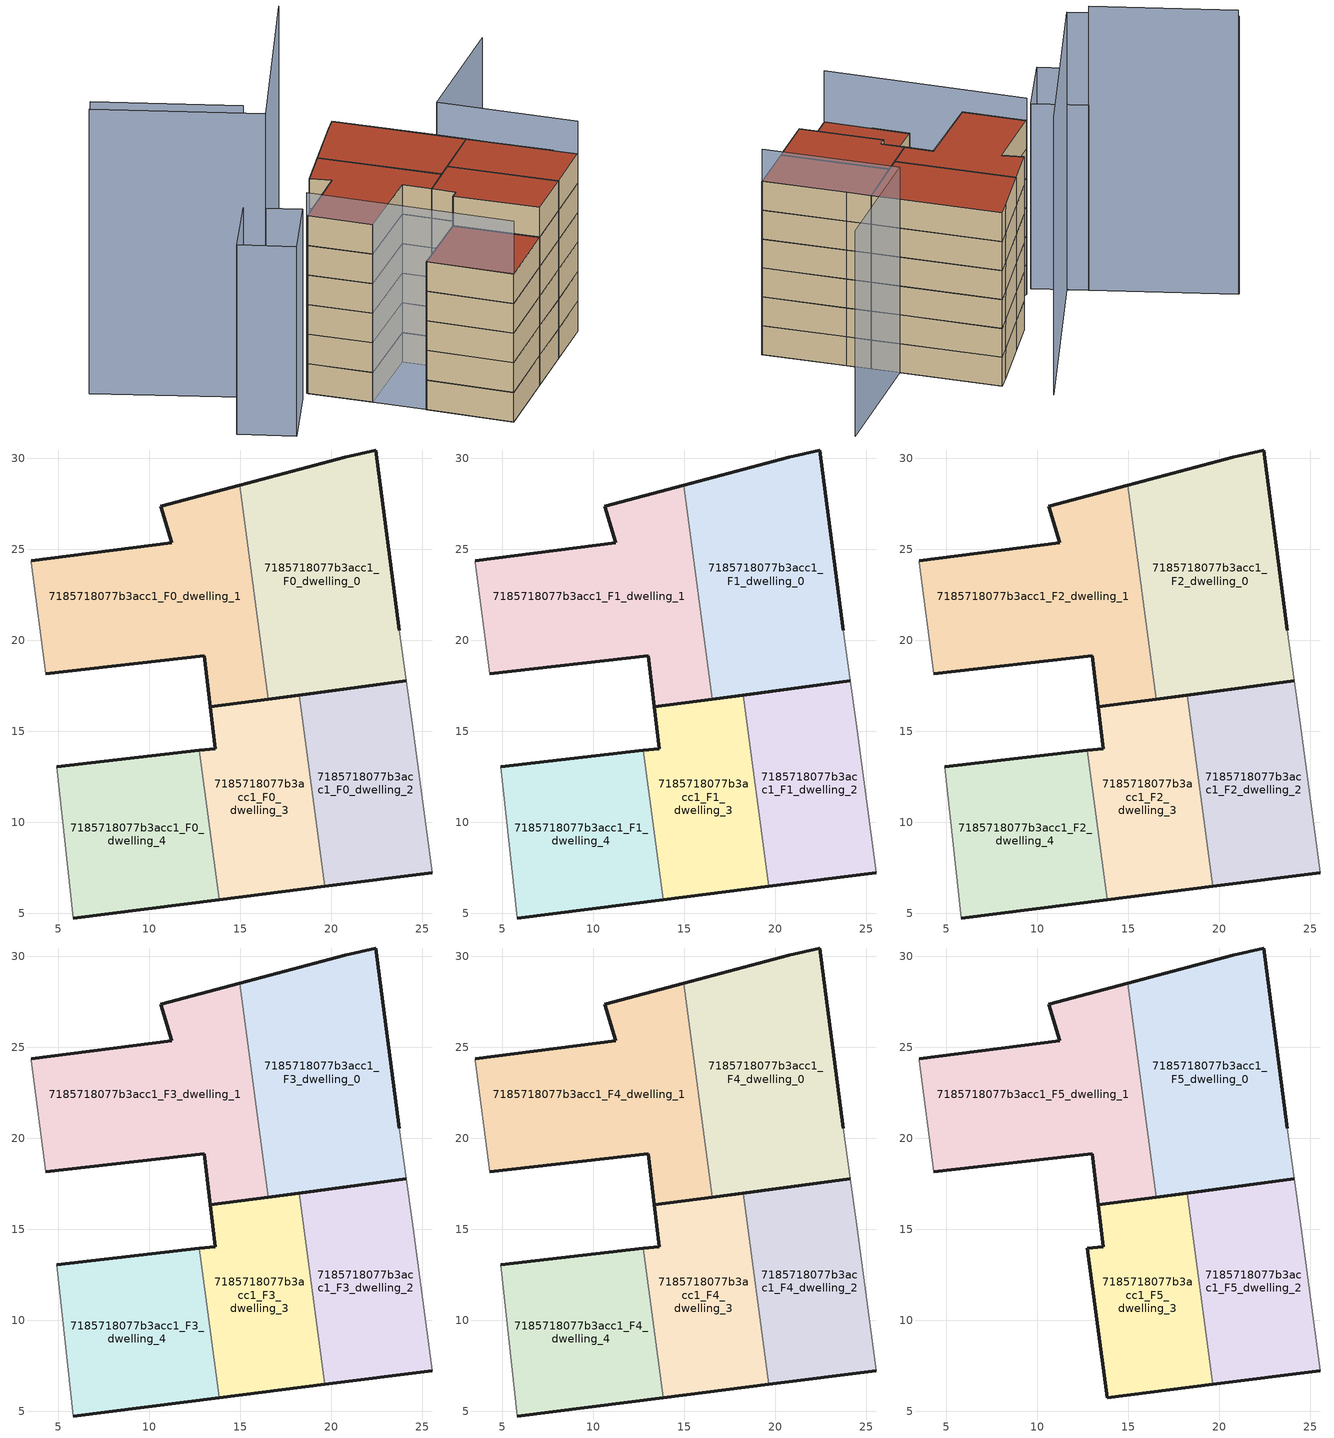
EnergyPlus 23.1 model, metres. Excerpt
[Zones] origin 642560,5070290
7185718077b3acc1_F0_dwelling_0
 floor ground (EU_floor_Construction): 24.13,17.77 23.75,20.54 22.45,30.45 20.75,30.05 14.97,28.5 16.54,16.75 z0
 wall outside (EU_wall_Construction): 24.13,17.77 16.54,16.75 / 14.97,28.5 20.75,30.05 22.45,30.45 23.75,20.54 z0:3
 wall adiabatic (EU_wall_Construction): 23.75,20.54 24.13,17.77 z0:3
 wall to 7185718077b3acc1_F0_dwelling_1 (EU_wall_Construction): 16.54,16.75 14.97,28.5 z0:3
7185718077b3acc1_F0_dwelling_1
 floor ground (EU_floor_Construction): 16.54,16.75 14.97,28.5 10.65,27.35 11.25,25.35 3.54,24.35 3.54,24.25 4.34,18.14 13.05,19.14 13.38,16.33 z0
 wall outside (EU_wall_Construction): 3.54,24.35 11.25,25.35 10.65,27.35 14.97,28.5 / 16.54,16.75 13.38,16.33 13.05,19.14 4.34,18.14 z0:3
 wall adiabatic (EU_wall_Construction): 4.34,18.14 3.54,24.25 3.54,24.35 z0:3
7185718077b3acc1_F0_dwelling_2
 floor ground (EU_floor_Construction): 25.55,7.23 24.45,15.44 24.13,17.77 18.26,16.98 19.66,6.48 z0
 wall outside (EU_wall_Construction): 18.26,16.98 24.13,17.77 / 25.55,7.23 19.66,6.48 z0:3
 wall adiabatic (EU_wall_Construction): 24.13,17.77 24.45,15.44 25.55,7.23 z0:3
 wall to 7185718077b3acc1_F0_dwelling_3 (EU_wall_Construction): 19.66,6.48 18.26,16.98 z0:3
7185718077b3acc1_F0_dwelling_3
 floor ground (EU_floor_Construction): 19.66,6.48 18.26,16.98 13.38,16.33 13.65,14.04 12.77,13.94 13.86,5.75 z0
 wall outside (EU_wall_Construction): 19.66,6.48 13.86,5.75 / 12.77,13.94 13.65,14.04 13.38,16.33 18.26,16.98 z0:3
 wall to 7185718077b3acc1_F0_dwelling_4 (EU_wall_Construction): 13.86,5.75 12.77,13.94 z0:3
7185718077b3acc1_F0_dwelling_4
 floor ground (EU_floor_Construction): 13.86,5.75 12.77,13.94 4.94,13.04 5.84,4.73 z0
 wall outside (EU_wall_Construction): 13.86,5.75 5.84,4.73 / 4.94,13.04 12.77,13.94 z0:3
 wall adiabatic (EU_wall_Construction): 5.84,4.73 4.94,13.04 z0:3
7185718077b3acc1_F1_dwelling_0
 floor to 7185718077b3acc1_F0_dwelling_0 (EU_floor_Construction): 24.13,17.77 23.75,20.54 22.45,30.45 20.75,30.05 14.97,28.5 16.54,16.75 z3
 wall outside (EU_wall_Construction): 24.13,17.77 16.54,16.75 / 14.97,28.5 20.75,30.05 22.45,30.45 23.75,20.54 z3:6
 wall adiabatic (EU_wall_Construction): 23.75,20.54 24.13,17.77 z3:6
 wall to 7185718077b3acc1_F1_dwelling_1 (EU_wall_Construction): 16.54,16.75 14.97,28.5 z3:6
7185718077b3acc1_F1_dwelling_1
 floor to 7185718077b3acc1_F0_dwelling_1 (EU_floor_Construction): 16.54,16.75 14.97,28.5 10.65,27.35 11.25,25.35 3.54,24.35 3.54,24.25 4.34,18.14 13.05,19.14 13.38,16.33 z3
 wall outside (EU_wall_Construction): 3.54,24.35 11.25,25.35 10.65,27.35 14.97,28.5 / 16.54,16.75 13.38,16.33 13.05,19.14 4.34,18.14 z3:6
 wall adiabatic (EU_wall_Construction): 4.34,18.14 3.54,24.25 3.54,24.35 z3:6
7185718077b3acc1_F1_dwelling_2
 floor to 7185718077b3acc1_F0_dwelling_2 (EU_floor_Construction): 25.55,7.23 24.45,15.44 24.13,17.77 18.26,16.98 19.66,6.48 z3
 wall outside (EU_wall_Construction): 18.26,16.98 24.13,17.77 / 25.55,7.23 19.66,6.48 z3:6
 wall adiabatic (EU_wall_Construction): 24.13,17.77 24.45,15.44 25.55,7.23 z3:6
 wall to 7185718077b3acc1_F1_dwelling_3 (EU_wall_Construction): 19.66,6.48 18.26,16.98 z3:6
7185718077b3acc1_F1_dwelling_3
 floor to 7185718077b3acc1_F0_dwelling_3 (EU_floor_Construction): 19.66,6.48 18.26,16.98 13.38,16.33 13.65,14.04 12.77,13.94 13.86,5.75 z3
 wall outside (EU_wall_Construction): 19.66,6.48 13.86,5.75 / 12.77,13.94 13.65,14.04 13.38,16.33 18.26,16.98 z3:6
 wall to 7185718077b3acc1_F1_dwelling_4 (EU_wall_Construction): 13.86,5.75 12.77,13.94 z3:6
7185718077b3acc1_F1_dwelling_4
 floor to 7185718077b3acc1_F0_dwelling_4 (EU_floor_Construction): 13.86,5.75 12.77,13.94 4.94,13.04 5.84,4.73 z3
 wall outside (EU_wall_Construction): 13.86,5.75 5.84,4.73 / 4.94,13.04 12.77,13.94 z3:6
 wall adiabatic (EU_wall_Construction): 5.84,4.73 4.94,13.04 z3:6
7185718077b3acc1_F2_dwelling_0
 floor to 7185718077b3acc1_F1_dwelling_0 (EU_floor_Construction): 24.13,17.77 23.75,20.54 22.45,30.45 20.75,30.05 14.97,28.5 16.54,16.75 z6
 wall outside (EU_wall_Construction): 24.13,17.77 16.54,16.75 / 14.97,28.5 20.75,30.05 22.45,30.45 23.75,20.54 z6:9
 wall adiabatic (EU_wall_Construction): 23.75,20.54 24.13,17.77 z6:9
 wall to 7185718077b3acc1_F2_dwelling_1 (EU_wall_Construction): 16.54,16.75 14.97,28.5 z6:9
7185718077b3acc1_F2_dwelling_1
 floor to 7185718077b3acc1_F1_dwelling_1 (EU_floor_Construction): 16.54,16.75 14.97,28.5 10.65,27.35 11.25,25.35 3.54,24.35 3.54,24.25 4.34,18.14 13.05,19.14 13.38,16.33 z6
 wall outside (EU_wall_Construction): 3.54,24.35 11.25,25.35 10.65,27.35 14.97,28.5 / 16.54,16.75 13.38,16.33 13.05,19.14 4.34,18.14 z6:9
 wall adiabatic (EU_wall_Construction): 4.34,18.14 3.54,24.25 3.54,24.35 z6:9
7185718077b3acc1_F2_dwelling_2
 floor to 7185718077b3acc1_F1_dwelling_2 (EU_floor_Construction): 25.55,7.23 24.45,15.44 24.13,17.77 18.26,16.98 19.66,6.48 z6
 wall outside (EU_wall_Construction): 18.26,16.98 24.13,17.77 / 25.55,7.23 19.66,6.48 z6:9
 wall adiabatic (EU_wall_Construction): 24.13,17.77 24.45,15.44 25.55,7.23 z6:9
 wall to 7185718077b3acc1_F2_dwelling_3 (EU_wall_Construction): 19.66,6.48 18.26,16.98 z6:9
7185718077b3acc1_F2_dwelling_3
 floor to 7185718077b3acc1_F1_dwelling_3 (EU_floor_Construction): 19.66,6.48 18.26,16.98 13.38,16.33 13.65,14.04 12.77,13.94 13.86,5.75 z6
 wall outside (EU_wall_Construction): 19.66,6.48 13.86,5.75 / 12.77,13.94 13.65,14.04 13.38,16.33 18.26,16.98 z6:9
 wall to 7185718077b3acc1_F2_dwelling_4 (EU_wall_Construction): 13.86,5.75 12.77,13.94 z6:9
7185718077b3acc1_F2_dwelling_4
 floor to 7185718077b3acc1_F1_dwelling_4 (EU_floor_Construction): 13.86,5.75 12.77,13.94 4.94,13.04 5.84,4.73 z6
 wall outside (EU_wall_Construction): 13.86,5.75 5.84,4.73 / 4.94,13.04 12.77,13.94 z6:9
 wall adiabatic (EU_wall_Construction): 5.84,4.73 4.94,13.04 z6:9
7185718077b3acc1_F3_dwelling_0
 floor to 7185718077b3acc1_F2_dwelling_0 (EU_floor_Construction): 24.13,17.77 23.75,20.54 22.45,30.45 20.75,30.05 14.97,28.5 16.54,16.75 z9
 wall outside (EU_wall_Construction): 24.13,17.77 16.54,16.75 / 14.97,28.5 20.75,30.05 22.45,30.45 23.75,20.54 z9:12
 wall adiabatic (EU_wall_Construction): 23.75,20.54 24.13,17.77 z9:12
 wall to 7185718077b3acc1_F3_dwelling_1 (EU_wall_Construction): 16.54,16.75 14.97,28.5 z9:12
7185718077b3acc1_F3_dwelling_1
 floor to 7185718077b3acc1_F2_dwelling_1 (EU_floor_Construction): 16.54,16.75 14.97,28.5 10.65,27.35 11.25,25.35 3.54,24.35 3.54,24.25 4.34,18.14 13.05,19.14 13.38,16.33 z9
 wall outside (EU_wall_Construction): 3.54,24.35 11.25,25.35 10.65,27.35 14.97,28.5 / 16.54,16.75 13.38,16.33 13.05,19.14 4.34,18.14 z9:12
 wall adiabatic (EU_wall_Construction): 4.34,18.14 3.54,24.25 3.54,24.35 z9:12
7185718077b3acc1_F3_dwelling_2
 floor to 7185718077b3acc1_F2_dwelling_2 (EU_floor_Construction): 25.55,7.23 24.45,15.44 24.13,17.77 18.26,16.98 19.66,6.48 z9
 wall outside (EU_wall_Construction): 18.26,16.98 24.13,17.77 / 25.55,7.23 19.66,6.48 z9:12
 wall adiabatic (EU_wall_Construction): 24.13,17.77 24.45,15.44 25.55,7.23 z9:12
 wall to 7185718077b3acc1_F3_dwelling_3 (EU_wall_Construction): 19.66,6.48 18.26,16.98 z9:12
7185718077b3acc1_F3_dwelling_3
 floor to 7185718077b3acc1_F2_dwelling_3 (EU_floor_Construction): 19.66,6.48 18.26,16.98 13.38,16.33 13.65,14.04 12.77,13.94 13.86,5.75 z9
 wall outside (EU_wall_Construction): 19.66,6.48 13.86,5.75 / 12.77,13.94 13.65,14.04 13.38,16.33 18.26,16.98 z9:12
 wall to 7185718077b3acc1_F3_dwelling_4 (EU_wall_Construction): 13.86,5.75 12.77,13.94 z9:12
7185718077b3acc1_F3_dwelling_4
 floor to 7185718077b3acc1_F2_dwelling_4 (EU_floor_Construction): 13.86,5.75 12.77,13.94 4.94,13.04 5.84,4.73 z9
 wall outside (EU_wall_Construction): 13.86,5.75 5.84,4.73 / 4.94,13.04 12.77,13.94 z9:12
 wall adiabatic (EU_wall_Construction): 5.84,4.73 4.94,13.04 z9:12
7185718077b3acc1_F4_dwelling_0
 floor to 7185718077b3acc1_F3_dwelling_0 (EU_floor_Construction): 24.13,17.77 23.75,20.54 22.45,30.45 20.75,30.05 14.97,28.5 16.54,16.75 z12
 wall outside (EU_wall_Construction): 24.13,17.77 16.54,16.75 / 14.97,28.5 20.75,30.05 22.45,30.45 23.75,20.54 z12:15
 wall adiabatic (EU_wall_Construction): 23.75,20.54 24.13,17.77 z12:15
 wall to 7185718077b3acc1_F4_dwelling_1 (EU_wall_Construction): 16.54,16.75 14.97,28.5 z12:15
7185718077b3acc1_F4_dwelling_1
 floor to 7185718077b3acc1_F3_dwelling_1 (EU_floor_Construction): 16.54,16.75 14.97,28.5 10.65,27.35 11.25,25.35 3.54,24.35 3.54,24.25 4.34,18.14 13.05,19.14 13.38,16.33 z12
 wall outside (EU_wall_Construction): 3.54,24.35 11.25,25.35 10.65,27.35 14.97,28.5 / 16.54,16.75 13.38,16.33 13.05,19.14 4.34,18.14 z12:15
 wall adiabatic (EU_wall_Construction): 4.34,18.14 3.54,24.25 3.54,24.35 z12:15
7185718077b3acc1_F4_dwelling_2
 floor to 7185718077b3acc1_F3_dwelling_2 (EU_floor_Construction): 25.55,7.23 24.45,15.44 24.13,17.77 18.26,16.98 19.66,6.48 z12
 wall outside (EU_wall_Construction): 18.26,16.98 24.13,17.77 / 25.55,7.23 19.66,6.48 z12:15
 wall adiabatic (EU_wall_Construction): 24.13,17.77 24.45,15.44 25.55,7.23 z12:15
 wall to 7185718077b3acc1_F4_dwelling_3 (EU_wall_Construction): 19.66,6.48 18.26,16.98 z12:15
7185718077b3acc1_F4_dwelling_3
 floor to 7185718077b3acc1_F3_dwelling_3 (EU_floor_Construction): 19.66,6.48 18.26,16.98 13.38,16.33 13.65,14.04 12.77,13.94 13.86,5.75 z12
 wall outside (EU_wall_Construction): 19.66,6.48 13.86,5.75 / 12.77,13.94 13.65,14.04 13.38,16.33 18.26,16.98 z12:15
 wall to 7185718077b3acc1_F4_dwelling_4 (EU_wall_Construction): 13.86,5.75 12.77,13.94 z12:15
7185718077b3acc1_F4_dwelling_4
 floor to 7185718077b3acc1_F3_dwelling_4 (EU_floor_Construction): 13.86,5.75 12.77,13.94 4.94,13.04 5.84,4.73 z12
 wall outside (EU_wall_Construction): 13.86,5.75 5.84,4.73 / 4.94,13.04 12.77,13.94 z12:15
 wall adiabatic (EU_wall_Construction): 5.84,4.73 4.94,13.04 z12:15
 roof outside (EU_roof_Construction): 12.77,13.94 13.86,5.75 5.84,4.73 4.94,13.04 z15
7185718077b3acc1_F5_dwelling_0
 floor to 7185718077b3acc1_F4_dwelling_0 (EU_floor_Construction): 24.13,17.77 23.75,20.54 22.45,30.45 20.75,30.05 14.97,28.5 16.54,16.75 z15
 wall outside (EU_wall_Construction): 24.13,17.77 16.54,16.75 / 14.97,28.5 20.75,30.05 22.45,30.45 23.75,20.54 z15:18
 wall adiabatic (EU_wall_Construction): 23.75,20.54 24.13,17.77 z15:18
 wall to 7185718077b3acc1_F5_dwelling_1 (EU_wall_Construction): 16.54,16.75 14.97,28.5 z15:18
 roof outside (EU_roof_Construction): 22.45,30.45 23.75,20.54 24.13,17.77 16.54,16.75 14.97,28.5 20.75,30.05 z18
7185718077b3acc1_F5_dwelling_1
 floor to 7185718077b3acc1_F4_dwelling_1 (EU_floor_Construction): 16.54,16.75 14.97,28.5 10.65,27.35 11.25,25.35 3.54,24.35 3.54,24.25 4.34,18.14 13.05,19.14 13.38,16.33 z15
 wall outside (EU_wall_Construction): 3.54,24.35 11.25,25.35 10.65,27.35 14.97,28.5 / 16.54,16.75 13.38,16.33 13.05,19.14 4.34,18.14 z15:18
 wall adiabatic (EU_wall_Construction): 4.34,18.14 3.54,24.25 3.54,24.35 z15:18
 roof outside (EU_roof_Construction): 14.97,28.5 16.54,16.75 13.38,16.33 13.05,19.14 4.34,18.14 3.54,24.25 3.54,24.35 11.25,25.35 10.65,27.35 z18
7185718077b3acc1_F5_dwelling_2
 floor to 7185718077b3acc1_F4_dwelling_2 (EU_floor_Construction): 25.55,7.23 24.45,15.44 24.13,17.77 18.26,16.98 19.66,6.48 z15
 wall outside (EU_wall_Construction): 18.26,16.98 24.13,17.77 / 25.55,7.23 19.66,6.48 z15:18
 wall adiabatic (EU_wall_Construction): 24.13,17.77 24.45,15.44 25.55,7.23 z15:18
 wall to 7185718077b3acc1_F5_dwelling_3 (EU_wall_Construction): 19.66,6.48 18.26,16.98 z15:18
 roof outside (EU_roof_Construction): 24.13,17.77 24.45,15.44 25.55,7.23 19.66,6.48 18.26,16.98 z18
7185718077b3acc1_F5_dwelling_3
 floor to 7185718077b3acc1_F4_dwelling_3 (EU_floor_Construction): 19.66,6.48 18.26,16.98 13.38,16.33 13.65,14.04 12.77,13.94 13.86,5.75 z15
 wall outside (EU_wall_Construction): 19.66,6.48 13.86,5.75 12.77,13.94 13.65,14.04 13.38,16.33 18.26,16.98 z15:18
 roof outside (EU_roof_Construction): 18.26,16.98 19.66,6.48 13.86,5.75 12.77,13.94 13.65,14.04 13.38,16.33 z18
shading: 3.57,24.41 5.97,4.75 z0:20.3; 25.46,7.22 23.75,20.54 / 23.75,20.54 37.76,22.34 z0:21.3; -6.84,26.66 0.45,29.36 / 0.45,29.36 2.34,24.25 / 2.34,24.25 -4.95,21.56 / -4.95,21.56 -6.84,26.66 z0:19.2; -4.51,42.42 0.44,29.35 z0:29.5; 22.09,35.56 1.15,27.42 / 1.15,27.42 -4.68,42.43 z0:28.8
[Building]
EU S2 Campaign: North Axis=0; Terrain=City; Solar Distribution=FullExterior
[Site:Location]
Lyon-Bron: Latitude=45.75; Longitude=5; Time Zone=1; Elevation=198
[SizingPeriod:WeatherFileDays]
AnnualSizingPeriod: Begin Month=1; Begin Day of Month=1; End Month=12; End Day of Month=31; Day of Week for Start Day=Monday; Use Weather File Daylight Saving Period=No; Use Weather File Rain and Snow Indicators=No
[MATERIAL]
EU_InternalMass_Material: Roughness=MediumRough; Thickness=0.1; Conductivity=1; Density=1800; Specific Heat=900; Thermal Absorptance=0.9; Solar Absorptance=0.7; Visible Absorptance=0.7
[MATERIAL:NOMASS] Roughness=MediumRough; Thermal Absorptance=0.9; Solar Absorptance=0.7; Visible Absorptance=0.7
Name | Thermal Resistance
EU_wall_NoMass | 0.776494
EU_roof_NoMass | 0.486893
EU_floor_NoMass | 0.421597
[CONSTRUCTION]
EU_wall_Construction: EU_wall_NoMass
EU_roof_Construction: EU_roof_NoMass
EU_floor_Construction: EU_floor_NoMass
EU_InternalMass_Construction: EU_InternalMass_Material
[ZONE] Type=1; Multiplier=1; Ceiling Height=autocalculate; Floor Area=autocalculate; Part of Total Floor Area=Yes
Name | Volume
7185718077b3acc1_F0_dwelling_0; 7185718077b3acc1_F1_dwelling_0; 7185718077b3acc1_F2_dwelling_0; 7185718077b3acc1_F3_dwelling_0; 7185718077b3acc1_F4_dwelling_0; 7185718077b3acc1_F5_dwelling_0 | 283.57
7185718077b3acc1_F0_dwelling_1; 7185718077b3acc1_F1_dwelling_1; 7185718077b3acc1_F2_dwelling_1; 7185718077b3acc1_F3_dwelling_1; 7185718077b3acc1_F4_dwelling_1; 7185718077b3acc1_F5_dwelling_1 | 283.599
7185718077b3acc1_F0_dwelling_2; 7185718077b3acc1_F1_dwelling_2; 7185718077b3acc1_F2_dwelling_2; 7185718077b3acc1_F3_dwelling_2; 7185718077b3acc1_F4_dwelling_2; 7185718077b3acc1_F5_dwelling_2 | 189.067
7185718077b3acc1_F0_dwelling_3; 7185718077b3acc1_F1_dwelling_3; 7185718077b3acc1_F2_dwelling_3; 7185718077b3acc1_F3_dwelling_3; 7185718077b3acc1_F4_dwelling_3; 7185718077b3acc1_F5_dwelling_3 | 179.177
7185718077b3acc1_F0_dwelling_4; 7185718077b3acc1_F1_dwelling_4; 7185718077b3acc1_F2_dwelling_4; 7185718077b3acc1_F3_dwelling_4; 7185718077b3acc1_F4_dwelling_4 | 198.951
[INTERNALMASS] Construction=EU_InternalMass_Construction
Name | Zone or ZoneList | Surface Area
7185718077b3acc1_F0_dwelling_0_EU_InternalMass | 7185718077b3acc1_F0_dwelling_0 | 94.5235
7185718077b3acc1_F0_dwelling_1_EU_InternalMass | 7185718077b3acc1_F0_dwelling_1 | 94.5326
7185718077b3acc1_F0_dwelling_2_EU_InternalMass | 7185718077b3acc1_F0_dwelling_2 | 63.0224
7185718077b3acc1_F0_dwelling_3_EU_InternalMass | 7185718077b3acc1_F0_dwelling_3 | 59.7255
7185718077b3acc1_F0_dwelling_4_EU_InternalMass | 7185718077b3acc1_F0_dwelling_4 | 66.3169
7185718077b3acc1_F1_dwelling_0_EU_InternalMass | 7185718077b3acc1_F1_dwelling_0 | 94.5235
7185718077b3acc1_F1_dwelling_1_EU_InternalMass | 7185718077b3acc1_F1_dwelling_1 | 94.5326
7185718077b3acc1_F1_dwelling_2_EU_InternalMass | 7185718077b3acc1_F1_dwelling_2 | 63.0224
7185718077b3acc1_F1_dwelling_3_EU_InternalMass | 7185718077b3acc1_F1_dwelling_3 | 59.7255
7185718077b3acc1_F1_dwelling_4_EU_InternalMass | 7185718077b3acc1_F1_dwelling_4 | 66.3169
7185718077b3acc1_F2_dwelling_0_EU_InternalMass | 7185718077b3acc1_F2_dwelling_0 | 94.5235
7185718077b3acc1_F2_dwelling_1_EU_InternalMass | 7185718077b3acc1_F2_dwelling_1 | 94.5326
7185718077b3acc1_F2_dwelling_2_EU_InternalMass | 7185718077b3acc1_F2_dwelling_2 | 63.0224
7185718077b3acc1_F2_dwelling_3_EU_InternalMass | 7185718077b3acc1_F2_dwelling_3 | 59.7255
7185718077b3acc1_F2_dwelling_4_EU_InternalMass | 7185718077b3acc1_F2_dwelling_4 | 66.3169
7185718077b3acc1_F3_dwelling_0_EU_InternalMass | 7185718077b3acc1_F3_dwelling_0 | 94.5235
7185718077b3acc1_F3_dwelling_1_EU_InternalMass | 7185718077b3acc1_F3_dwelling_1 | 94.5326
7185718077b3acc1_F3_dwelling_2_EU_InternalMass | 7185718077b3acc1_F3_dwelling_2 | 63.0224
7185718077b3acc1_F3_dwelling_3_EU_InternalMass | 7185718077b3acc1_F3_dwelling_3 | 59.7255
7185718077b3acc1_F3_dwelling_4_EU_InternalMass | 7185718077b3acc1_F3_dwelling_4 | 66.3169
7185718077b3acc1_F4_dwelling_0_EU_InternalMass | 7185718077b3acc1_F4_dwelling_0 | 94.5235
7185718077b3acc1_F4_dwelling_1_EU_InternalMass | 7185718077b3acc1_F4_dwelling_1 | 94.5326
7185718077b3acc1_F4_dwelling_2_EU_InternalMass | 7185718077b3acc1_F4_dwelling_2 | 63.0224
7185718077b3acc1_F4_dwelling_3_EU_InternalMass | 7185718077b3acc1_F4_dwelling_3 | 59.7255
7185718077b3acc1_F4_dwelling_4_EU_InternalMass | 7185718077b3acc1_F4_dwelling_4 | 66.3169
7185718077b3acc1_F5_dwelling_0_EU_InternalMass | 7185718077b3acc1_F5_dwelling_0 | 94.5285
7185718077b3acc1_F5_dwelling_1_EU_InternalMass | 7185718077b3acc1_F5_dwelling_1 | 94.5291
7185718077b3acc1_F5_dwelling_2_EU_InternalMass | 7185718077b3acc1_F5_dwelling_2 | 95.3826
7185718077b3acc1_F5_dwelling_3_EU_InternalMass | 7185718077b3acc1_F5_dwelling_3 | 93.6796
[OTHEREQUIPMENT] Fuel Type=Electricity; Design Level Calculation Method=Watts/Area; Power per Zone Floor Area=1; Fraction Latent=0; Fraction Radiant=0; Fraction Lost=0; Carbon Dioxide Generation Rate=0; EndUse Subcategory=EU_Step8_InternalGains
Name | Zone or ZoneList or Space or SpaceList | Schedule
EU_Step8_InternalGain_7185718077b3acc1_F0_dwelling_0_f000 | 7185718077b3acc1_F0_dwelling_0 | EU_Step8_GainSchedule_7185718077b3acc1_F0_dwelling_0_f000
EU_Step8_InternalGain_7185718077b3acc1_F0_dwelling_1_f000 | 7185718077b3acc1_F0_dwelling_1 | EU_Step8_GainSchedule_7185718077b3acc1_F0_dwelling_1_f000
EU_Step8_InternalGain_7185718077b3acc1_F0_dwelling_2_f000 | 7185718077b3acc1_F0_dwelling_2 | EU_Step8_GainSchedule_7185718077b3acc1_F0_dwelling_2_f000
EU_Step8_InternalGain_7185718077b3acc1_F0_dwelling_3_f000 | 7185718077b3acc1_F0_dwelling_3 | EU_Step8_GainSchedule_7185718077b3acc1_F0_dwelling_3_f000
EU_Step8_InternalGain_7185718077b3acc1_F0_dwelling_4_f000 | 7185718077b3acc1_F0_dwelling_4 | EU_Step8_GainSchedule_7185718077b3acc1_F0_dwelling_4_f000
EU_Step8_InternalGain_7185718077b3acc1_F1_dwelling_0_f000 | 7185718077b3acc1_F1_dwelling_0 | EU_Step8_GainSchedule_7185718077b3acc1_F1_dwelling_0_f000
EU_Step8_InternalGain_7185718077b3acc1_F1_dwelling_1_f000 | 7185718077b3acc1_F1_dwelling_1 | EU_Step8_GainSchedule_7185718077b3acc1_F1_dwelling_1_f000
EU_Step8_InternalGain_7185718077b3acc1_F1_dwelling_2_f000 | 7185718077b3acc1_F1_dwelling_2 | EU_Step8_GainSchedule_7185718077b3acc1_F1_dwelling_2_f000
EU_Step8_InternalGain_7185718077b3acc1_F1_dwelling_3_f000 | 7185718077b3acc1_F1_dwelling_3 | EU_Step8_GainSchedule_7185718077b3acc1_F1_dwelling_3_f000
EU_Step8_InternalGain_7185718077b3acc1_F1_dwelling_4_f000 | 7185718077b3acc1_F1_dwelling_4 | EU_Step8_GainSchedule_7185718077b3acc1_F1_dwelling_4_f000
EU_Step8_InternalGain_7185718077b3acc1_F2_dwelling_0_f000 | 7185718077b3acc1_F2_dwelling_0 | EU_Step8_GainSchedule_7185718077b3acc1_F2_dwelling_0_f000
EU_Step8_InternalGain_7185718077b3acc1_F2_dwelling_1_f000 | 7185718077b3acc1_F2_dwelling_1 | EU_Step8_GainSchedule_7185718077b3acc1_F2_dwelling_1_f000
EU_Step8_InternalGain_7185718077b3acc1_F2_dwelling_2_f000 | 7185718077b3acc1_F2_dwelling_2 | EU_Step8_GainSchedule_7185718077b3acc1_F2_dwelling_2_f000
EU_Step8_InternalGain_7185718077b3acc1_F2_dwelling_3_f000 | 7185718077b3acc1_F2_dwelling_3 | EU_Step8_GainSchedule_7185718077b3acc1_F2_dwelling_3_f000
EU_Step8_InternalGain_7185718077b3acc1_F2_dwelling_4_f000 | 7185718077b3acc1_F2_dwelling_4 | EU_Step8_GainSchedule_7185718077b3acc1_F2_dwelling_4_f000
EU_Step8_InternalGain_7185718077b3acc1_F3_dwelling_0_f000 | 7185718077b3acc1_F3_dwelling_0 | EU_Step8_GainSchedule_7185718077b3acc1_F3_dwelling_0_f000
EU_Step8_InternalGain_7185718077b3acc1_F3_dwelling_1_f000 | 7185718077b3acc1_F3_dwelling_1 | EU_Step8_GainSchedule_7185718077b3acc1_F3_dwelling_1_f000
EU_Step8_InternalGain_7185718077b3acc1_F3_dwelling_2_f000 | 7185718077b3acc1_F3_dwelling_2 | EU_Step8_GainSchedule_7185718077b3acc1_F3_dwelling_2_f000
EU_Step8_InternalGain_7185718077b3acc1_F3_dwelling_3_f000 | 7185718077b3acc1_F3_dwelling_3 | EU_Step8_GainSchedule_7185718077b3acc1_F3_dwelling_3_f000
EU_Step8_InternalGain_7185718077b3acc1_F3_dwelling_4_f000 | 7185718077b3acc1_F3_dwelling_4 | EU_Step8_GainSchedule_7185718077b3acc1_F3_dwelling_4_f000
EU_Step8_InternalGain_7185718077b3acc1_F4_dwelling_0_f000 | 7185718077b3acc1_F4_dwelling_0 | EU_Step8_GainSchedule_7185718077b3acc1_F4_dwelling_0_f000
EU_Step8_InternalGain_7185718077b3acc1_F4_dwelling_1_f000 | 7185718077b3acc1_F4_dwelling_1 | EU_Step8_GainSchedule_7185718077b3acc1_F4_dwelling_1_f000
EU_Step8_InternalGain_7185718077b3acc1_F4_dwelling_2_f000 | 7185718077b3acc1_F4_dwelling_2 | EU_Step8_GainSchedule_7185718077b3acc1_F4_dwelling_2_f000
EU_Step8_InternalGain_7185718077b3acc1_F4_dwelling_3_f000 | 7185718077b3acc1_F4_dwelling_3 | EU_Step8_GainSchedule_7185718077b3acc1_F4_dwelling_3_f000
EU_Step8_InternalGain_7185718077b3acc1_F4_dwelling_4_f000 | 7185718077b3acc1_F4_dwelling_4 | EU_Step8_GainSchedule_7185718077b3acc1_F4_dwelling_4_f000
EU_Step8_InternalGain_7185718077b3acc1_F5_dwelling_0_f000 | 7185718077b3acc1_F5_dwelling_0 | EU_Step8_GainSchedule_7185718077b3acc1_F5_dwelling_0_f000
EU_Step8_InternalGain_7185718077b3acc1_F5_dwelling_1_f000 | 7185718077b3acc1_F5_dwelling_1 | EU_Step8_GainSchedule_7185718077b3acc1_F5_dwelling_1_f000
EU_Step8_InternalGain_7185718077b3acc1_F5_dwelling_2_f000 | 7185718077b3acc1_F5_dwelling_2 | EU_Step8_GainSchedule_7185718077b3acc1_F5_dwelling_2_f000
EU_Step8_InternalGain_7185718077b3acc1_F5_dwelling_3_f000 | 7185718077b3acc1_F5_dwelling_3 | EU_Step8_GainSchedule_7185718077b3acc1_F5_dwelling_3_f000
[ZONEVENTILATION:DESIGNFLOWRATE] Schedule=EU_AlwaysOn; Design Flow Rate Calculation Method=AirChanges/Hour; Air Changes per Hour=0.693814; Ventilation Type=Natural; Fan Pressure Rise=0; Fan Total Efficiency=1; Constant Term Coefficient=1; Temperature Term Coefficient=0; Velocity Term Coefficient=0; Velocity Squared Term Coefficient=0; Minimum Indoor Temperature=-100; Maximum Indoor Temperature=100; Delta Temperature=-100; Minimum Outdoor Temperature=-100; Maximum Outdoor Temperature=100; Maximum Wind Speed=40
Name | Zone or ZoneList or Space or SpaceList
EU_ConstantAir_7185718077b3acc1_F0_dwelling_0 | 7185718077b3acc1_F0_dwelling_0
EU_ConstantAir_7185718077b3acc1_F0_dwelling_1 | 7185718077b3acc1_F0_dwelling_1
EU_ConstantAir_7185718077b3acc1_F0_dwelling_2 | 7185718077b3acc1_F0_dwelling_2
EU_ConstantAir_7185718077b3acc1_F0_dwelling_3 | 7185718077b3acc1_F0_dwelling_3
EU_ConstantAir_7185718077b3acc1_F0_dwelling_4 | 7185718077b3acc1_F0_dwelling_4
EU_ConstantAir_7185718077b3acc1_F1_dwelling_0 | 7185718077b3acc1_F1_dwelling_0
EU_ConstantAir_7185718077b3acc1_F1_dwelling_1 | 7185718077b3acc1_F1_dwelling_1
EU_ConstantAir_7185718077b3acc1_F1_dwelling_2 | 7185718077b3acc1_F1_dwelling_2
EU_ConstantAir_7185718077b3acc1_F1_dwelling_3 | 7185718077b3acc1_F1_dwelling_3
EU_ConstantAir_7185718077b3acc1_F1_dwelling_4 | 7185718077b3acc1_F1_dwelling_4
EU_ConstantAir_7185718077b3acc1_F2_dwelling_0 | 7185718077b3acc1_F2_dwelling_0
EU_ConstantAir_7185718077b3acc1_F2_dwelling_1 | 7185718077b3acc1_F2_dwelling_1
EU_ConstantAir_7185718077b3acc1_F2_dwelling_2 | 7185718077b3acc1_F2_dwelling_2
EU_ConstantAir_7185718077b3acc1_F2_dwelling_3 | 7185718077b3acc1_F2_dwelling_3
EU_ConstantAir_7185718077b3acc1_F2_dwelling_4 | 7185718077b3acc1_F2_dwelling_4
EU_ConstantAir_7185718077b3acc1_F3_dwelling_0 | 7185718077b3acc1_F3_dwelling_0
EU_ConstantAir_7185718077b3acc1_F3_dwelling_1 | 7185718077b3acc1_F3_dwelling_1
EU_ConstantAir_7185718077b3acc1_F3_dwelling_2 | 7185718077b3acc1_F3_dwelling_2
EU_ConstantAir_7185718077b3acc1_F3_dwelling_3 | 7185718077b3acc1_F3_dwelling_3
EU_ConstantAir_7185718077b3acc1_F3_dwelling_4 | 7185718077b3acc1_F3_dwelling_4
EU_ConstantAir_7185718077b3acc1_F4_dwelling_0 | 7185718077b3acc1_F4_dwelling_0
EU_ConstantAir_7185718077b3acc1_F4_dwelling_1 | 7185718077b3acc1_F4_dwelling_1
EU_ConstantAir_7185718077b3acc1_F4_dwelling_2 | 7185718077b3acc1_F4_dwelling_2
EU_ConstantAir_7185718077b3acc1_F4_dwelling_3 | 7185718077b3acc1_F4_dwelling_3
EU_ConstantAir_7185718077b3acc1_F4_dwelling_4 | 7185718077b3acc1_F4_dwelling_4
EU_ConstantAir_7185718077b3acc1_F5_dwelling_0 | 7185718077b3acc1_F5_dwelling_0
EU_ConstantAir_7185718077b3acc1_F5_dwelling_1 | 7185718077b3acc1_F5_dwelling_1
EU_ConstantAir_7185718077b3acc1_F5_dwelling_2 | 7185718077b3acc1_F5_dwelling_2
EU_ConstantAir_7185718077b3acc1_F5_dwelling_3 | 7185718077b3acc1_F5_dwelling_3
[HVACTEMPLATE:THERMOSTAT] Constant Heating Setpoint=20; Constant Cooling Setpoint=50
EU_HeatOnly_7185718077b3acc1_F0_dwelling_0; EU_HeatOnly_7185718077b3acc1_F0_dwelling_1; EU_HeatOnly_7185718077b3acc1_F0_dwelling_2; EU_HeatOnly_7185718077b3acc1_F0_dwelling_3; EU_HeatOnly_7185718077b3acc1_F0_dwelling_4; EU_HeatOnly_7185718077b3acc1_F1_dwelling_0; EU_HeatOnly_7185718077b3acc1_F1_dwelling_1; EU_HeatOnly_7185718077b3acc1_F1_dwelling_2; EU_HeatOnly_7185718077b3acc1_F1_dwelling_3; EU_HeatOnly_7185718077b3acc1_F1_dwelling_4; EU_HeatOnly_7185718077b3acc1_F2_dwelling_0; EU_HeatOnly_7185718077b3acc1_F2_dwelling_1; EU_HeatOnly_7185718077b3acc1_F2_dwelling_2; EU_HeatOnly_7185718077b3acc1_F2_dwelling_3; EU_HeatOnly_7185718077b3acc1_F2_dwelling_4; EU_HeatOnly_7185718077b3acc1_F3_dwelling_0; EU_HeatOnly_7185718077b3acc1_F3_dwelling_1; EU_HeatOnly_7185718077b3acc1_F3_dwelling_2; EU_HeatOnly_7185718077b3acc1_F3_dwelling_3; EU_HeatOnly_7185718077b3acc1_F3_dwelling_4; EU_HeatOnly_7185718077b3acc1_F4_dwelling_0; EU_HeatOnly_7185718077b3acc1_F4_dwelling_1; EU_HeatOnly_7185718077b3acc1_F4_dwelling_2; EU_HeatOnly_7185718077b3acc1_F4_dwelling_3; EU_HeatOnly_7185718077b3acc1_F4_dwelling_4; EU_HeatOnly_7185718077b3acc1_F5_dwelling_0; EU_HeatOnly_7185718077b3acc1_F5_dwelling_1; EU_HeatOnly_7185718077b3acc1_F5_dwelling_2; EU_HeatOnly_7185718077b3acc1_F5_dwelling_3
[HVACTEMPLATE:ZONE:IDEALLOADSAIRSYSTEM] System Availability Schedule=EU_AlwaysOn; Maximum Heating Supply Air Temperature=50; Minimum Cooling Supply Air Temperature=13; Maximum Heating Supply Air Humidity Ratio=0.0156; Minimum Cooling Supply Air Humidity Ratio=0.0077; Heating Limit=NoLimit; Cooling Limit=NoLimit; Heating Availability Schedule=EU_AlwaysOn; Cooling Availability Schedule=EU_CoolingOff; Dehumidification Control Type=ConstantSensibleHeatRatio; Cooling Sensible Heat Ratio=0.7; Dehumidification Setpoint=60; Humidification Control Type=None; Humidification Setpoint=30; Outdoor Air Method=None; Outdoor Air Flow Rate per Person=0.00944; Outdoor Air Flow Rate per Zone Floor Area=0; Outdoor Air Flow Rate per Zone=0; Demand Controlled Ventilation Type=None; Outdoor Air Economizer Type=NoEconomizer; Heat Recovery Type=None; Sensible Heat Recovery Effectiveness=0.7; Latent Heat Recovery Effectiveness=0.65
Name | Template Thermostat
7185718077b3acc1_F0_dwelling_0 | EU_HeatOnly_7185718077b3acc1_F0_dwelling_0
7185718077b3acc1_F0_dwelling_1 | EU_HeatOnly_7185718077b3acc1_F0_dwelling_1
7185718077b3acc1_F0_dwelling_2 | EU_HeatOnly_7185718077b3acc1_F0_dwelling_2
7185718077b3acc1_F0_dwelling_3 | EU_HeatOnly_7185718077b3acc1_F0_dwelling_3
7185718077b3acc1_F0_dwelling_4 | EU_HeatOnly_7185718077b3acc1_F0_dwelling_4
7185718077b3acc1_F1_dwelling_0 | EU_HeatOnly_7185718077b3acc1_F1_dwelling_0
7185718077b3acc1_F1_dwelling_1 | EU_HeatOnly_7185718077b3acc1_F1_dwelling_1
7185718077b3acc1_F1_dwelling_2 | EU_HeatOnly_7185718077b3acc1_F1_dwelling_2
7185718077b3acc1_F1_dwelling_3 | EU_HeatOnly_7185718077b3acc1_F1_dwelling_3
7185718077b3acc1_F1_dwelling_4 | EU_HeatOnly_7185718077b3acc1_F1_dwelling_4
7185718077b3acc1_F2_dwelling_0 | EU_HeatOnly_7185718077b3acc1_F2_dwelling_0
7185718077b3acc1_F2_dwelling_1 | EU_HeatOnly_7185718077b3acc1_F2_dwelling_1
7185718077b3acc1_F2_dwelling_2 | EU_HeatOnly_7185718077b3acc1_F2_dwelling_2
7185718077b3acc1_F2_dwelling_3 | EU_HeatOnly_7185718077b3acc1_F2_dwelling_3
7185718077b3acc1_F2_dwelling_4 | EU_HeatOnly_7185718077b3acc1_F2_dwelling_4
7185718077b3acc1_F3_dwelling_0 | EU_HeatOnly_7185718077b3acc1_F3_dwelling_0
7185718077b3acc1_F3_dwelling_1 | EU_HeatOnly_7185718077b3acc1_F3_dwelling_1
7185718077b3acc1_F3_dwelling_2 | EU_HeatOnly_7185718077b3acc1_F3_dwelling_2
7185718077b3acc1_F3_dwelling_3 | EU_HeatOnly_7185718077b3acc1_F3_dwelling_3
7185718077b3acc1_F3_dwelling_4 | EU_HeatOnly_7185718077b3acc1_F3_dwelling_4
7185718077b3acc1_F4_dwelling_0 | EU_HeatOnly_7185718077b3acc1_F4_dwelling_0
7185718077b3acc1_F4_dwelling_1 | EU_HeatOnly_7185718077b3acc1_F4_dwelling_1
7185718077b3acc1_F4_dwelling_2 | EU_HeatOnly_7185718077b3acc1_F4_dwelling_2
7185718077b3acc1_F4_dwelling_3 | EU_HeatOnly_7185718077b3acc1_F4_dwelling_3
7185718077b3acc1_F4_dwelling_4 | EU_HeatOnly_7185718077b3acc1_F4_dwelling_4
7185718077b3acc1_F5_dwelling_0 | EU_HeatOnly_7185718077b3acc1_F5_dwelling_0
7185718077b3acc1_F5_dwelling_1 | EU_HeatOnly_7185718077b3acc1_F5_dwelling_1
7185718077b3acc1_F5_dwelling_2 | EU_HeatOnly_7185718077b3acc1_F5_dwelling_2
7185718077b3acc1_F5_dwelling_3 | EU_HeatOnly_7185718077b3acc1_F5_dwelling_3
[SIZING:ZONE] Zone Cooling Design Supply Air Temperature Input Method=SupplyAirTemperature; Zone Cooling Design Supply Air Temperature=13; Zone Heating Design Supply Air Temperature Input Method=SupplyAirTemperature; Zone Heating Design Supply Air Temperature=50; Zone Cooling Design Supply Air Humidity Ratio=0.008; Zone Heating Design Supply Air Humidity Ratio=0.008; Cooling Design Air Flow Method=DesignDay; Cooling Design Air Flow Rate=0; Cooling Minimum Air Flow per Zone Floor Area=0.000762; Cooling Minimum Air Flow=0; Cooling Minimum Air Flow Fraction=0.2; Heating Design Air Flow Method=DesignDay; Heating Design Air Flow Rate=0; Heating Maximum Air Flow per Zone Floor Area=0.002032; Heating Maximum Air Flow=0.141576; Heating Maximum Air Flow Fraction=0.3; Account for Dedicated Outdoor Air System=No; Dedicated Outdoor Air System Control Strategy=NeutralSupplyAir; Dedicated Outdoor Air Low Setpoint Temperature for Design=autosize; Dedicated Outdoor Air High Setpoint Temperature for Design=autosize; Zone Load Sizing Method=Sensible Load Only No Latent Load; Zone Latent Cooling Design Supply Air Humidity Ratio Input Method=HumidityRatioDifference; Zone Cooling Design Supply Air Humidity Ratio Difference=0.005; Zone Latent Heating Design Supply Air Humidity Ratio Input Method=HumidityRatioDifference; Zone Humidification Design Supply Air Humidity Ratio Difference=0.005
7185718077b3acc1_F0_dwelling_0; 7185718077b3acc1_F0_dwelling_1; 7185718077b3acc1_F0_dwelling_2; 7185718077b3acc1_F0_dwelling_3; 7185718077b3acc1_F0_dwelling_4; 7185718077b3acc1_F1_dwelling_0; 7185718077b3acc1_F1_dwelling_1; 7185718077b3acc1_F1_dwelling_2; 7185718077b3acc1_F1_dwelling_3; 7185718077b3acc1_F1_dwelling_4; 7185718077b3acc1_F2_dwelling_0; 7185718077b3acc1_F2_dwelling_1; 7185718077b3acc1_F2_dwelling_2; 7185718077b3acc1_F2_dwelling_3; 7185718077b3acc1_F2_dwelling_4; 7185718077b3acc1_F3_dwelling_0; 7185718077b3acc1_F3_dwelling_1; 7185718077b3acc1_F3_dwelling_2; 7185718077b3acc1_F3_dwelling_3; 7185718077b3acc1_F3_dwelling_4; 7185718077b3acc1_F4_dwelling_0; 7185718077b3acc1_F4_dwelling_1; 7185718077b3acc1_F4_dwelling_2; 7185718077b3acc1_F4_dwelling_3; 7185718077b3acc1_F4_dwelling_4; 7185718077b3acc1_F5_dwelling_0; 7185718077b3acc1_F5_dwelling_1; 7185718077b3acc1_F5_dwelling_2; 7185718077b3acc1_F5_dwelling_3
[SCHEDULE:CONSTANT]
Name | Hourly Value
EU_AlwaysOn | 1
EU_CoolingOff | 0
[SCHEDULE:FILE] Column Number=1; Rows to Skip at Top=0; Number of Hours of Data=8760; Column Separator=Comma; Interpolate to Timestep=No; Minutes per Item=60; Adjust Schedule for Daylight Savings=Yes
Name | File
EU_Step8_GainSchedule_7185718077b3acc1_F0_dwelling_0_f000 | ../../schedules/7185718077b3acc1/7185718077b3acc1_F0_dwelling_0_f000_gain.csv
EU_Step8_GainSchedule_7185718077b3acc1_F0_dwelling_1_f000 | ../../schedules/7185718077b3acc1/7185718077b3acc1_F0_dwelling_1_f000_gain.csv
EU_Step8_GainSchedule_7185718077b3acc1_F0_dwelling_2_f000 | ../../schedules/7185718077b3acc1/7185718077b3acc1_F0_dwelling_2_f000_gain.csv
EU_Step8_GainSchedule_7185718077b3acc1_F0_dwelling_3_f000 | ../../schedules/7185718077b3acc1/7185718077b3acc1_F0_dwelling_3_f000_gain.csv
EU_Step8_GainSchedule_7185718077b3acc1_F0_dwelling_4_f000 | ../../schedules/7185718077b3acc1/7185718077b3acc1_F0_dwelling_4_f000_gain.csv
EU_Step8_GainSchedule_7185718077b3acc1_F1_dwelling_0_f000 | ../../schedules/7185718077b3acc1/7185718077b3acc1_F1_dwelling_0_f000_gain.csv
EU_Step8_GainSchedule_7185718077b3acc1_F1_dwelling_1_f000 | ../../schedules/7185718077b3acc1/7185718077b3acc1_F1_dwelling_1_f000_gain.csv
EU_Step8_GainSchedule_7185718077b3acc1_F1_dwelling_2_f000 | ../../schedules/7185718077b3acc1/7185718077b3acc1_F1_dwelling_2_f000_gain.csv
EU_Step8_GainSchedule_7185718077b3acc1_F1_dwelling_3_f000 | ../../schedules/7185718077b3acc1/7185718077b3acc1_F1_dwelling_3_f000_gain.csv
EU_Step8_GainSchedule_7185718077b3acc1_F1_dwelling_4_f000 | ../../schedules/7185718077b3acc1/7185718077b3acc1_F1_dwelling_4_f000_gain.csv
EU_Step8_GainSchedule_7185718077b3acc1_F2_dwelling_0_f000 | ../../schedules/7185718077b3acc1/7185718077b3acc1_F2_dwelling_0_f000_gain.csv
EU_Step8_GainSchedule_7185718077b3acc1_F2_dwelling_1_f000 | ../../schedules/7185718077b3acc1/7185718077b3acc1_F2_dwelling_1_f000_gain.csv
EU_Step8_GainSchedule_7185718077b3acc1_F2_dwelling_2_f000 | ../../schedules/7185718077b3acc1/7185718077b3acc1_F2_dwelling_2_f000_gain.csv
EU_Step8_GainSchedule_7185718077b3acc1_F2_dwelling_3_f000 | ../../schedules/7185718077b3acc1/7185718077b3acc1_F2_dwelling_3_f000_gain.csv
EU_Step8_GainSchedule_7185718077b3acc1_F2_dwelling_4_f000 | ../../schedules/7185718077b3acc1/7185718077b3acc1_F2_dwelling_4_f000_gain.csv
EU_Step8_GainSchedule_7185718077b3acc1_F3_dwelling_0_f000 | ../../schedules/7185718077b3acc1/7185718077b3acc1_F3_dwelling_0_f000_gain.csv
EU_Step8_GainSchedule_7185718077b3acc1_F3_dwelling_1_f000 | ../../schedules/7185718077b3acc1/7185718077b3acc1_F3_dwelling_1_f000_gain.csv
EU_Step8_GainSchedule_7185718077b3acc1_F3_dwelling_2_f000 | ../../schedules/7185718077b3acc1/7185718077b3acc1_F3_dwelling_2_f000_gain.csv
EU_Step8_GainSchedule_7185718077b3acc1_F3_dwelling_3_f000 | ../../schedules/7185718077b3acc1/7185718077b3acc1_F3_dwelling_3_f000_gain.csv
EU_Step8_GainSchedule_7185718077b3acc1_F3_dwelling_4_f000 | ../../schedules/7185718077b3acc1/7185718077b3acc1_F3_dwelling_4_f000_gain.csv
EU_Step8_GainSchedule_7185718077b3acc1_F4_dwelling_0_f000 | ../../schedules/7185718077b3acc1/7185718077b3acc1_F4_dwelling_0_f000_gain.csv
EU_Step8_GainSchedule_7185718077b3acc1_F4_dwelling_1_f000 | ../../schedules/7185718077b3acc1/7185718077b3acc1_F4_dwelling_1_f000_gain.csv
EU_Step8_GainSchedule_7185718077b3acc1_F4_dwelling_2_f000 | ../../schedules/7185718077b3acc1/7185718077b3acc1_F4_dwelling_2_f000_gain.csv
EU_Step8_GainSchedule_7185718077b3acc1_F4_dwelling_3_f000 | ../../schedules/7185718077b3acc1/7185718077b3acc1_F4_dwelling_3_f000_gain.csv
EU_Step8_GainSchedule_7185718077b3acc1_F4_dwelling_4_f000 | ../../schedules/7185718077b3acc1/7185718077b3acc1_F4_dwelling_4_f000_gain.csv
EU_Step8_GainSchedule_7185718077b3acc1_F5_dwelling_0_f000 | ../../schedules/7185718077b3acc1/7185718077b3acc1_F5_dwelling_0_f000_gain.csv
EU_Step8_GainSchedule_7185718077b3acc1_F5_dwelling_1_f000 | ../../schedules/7185718077b3acc1/7185718077b3acc1_F5_dwelling_1_f000_gain.csv
EU_Step8_GainSchedule_7185718077b3acc1_F5_dwelling_2_f000 | ../../schedules/7185718077b3acc1/7185718077b3acc1_F5_dwelling_2_f000_gain.csv
EU_Step8_GainSchedule_7185718077b3acc1_F5_dwelling_3_f000 | ../../schedules/7185718077b3acc1/7185718077b3acc1_F5_dwelling_3_f000_gain.csv
